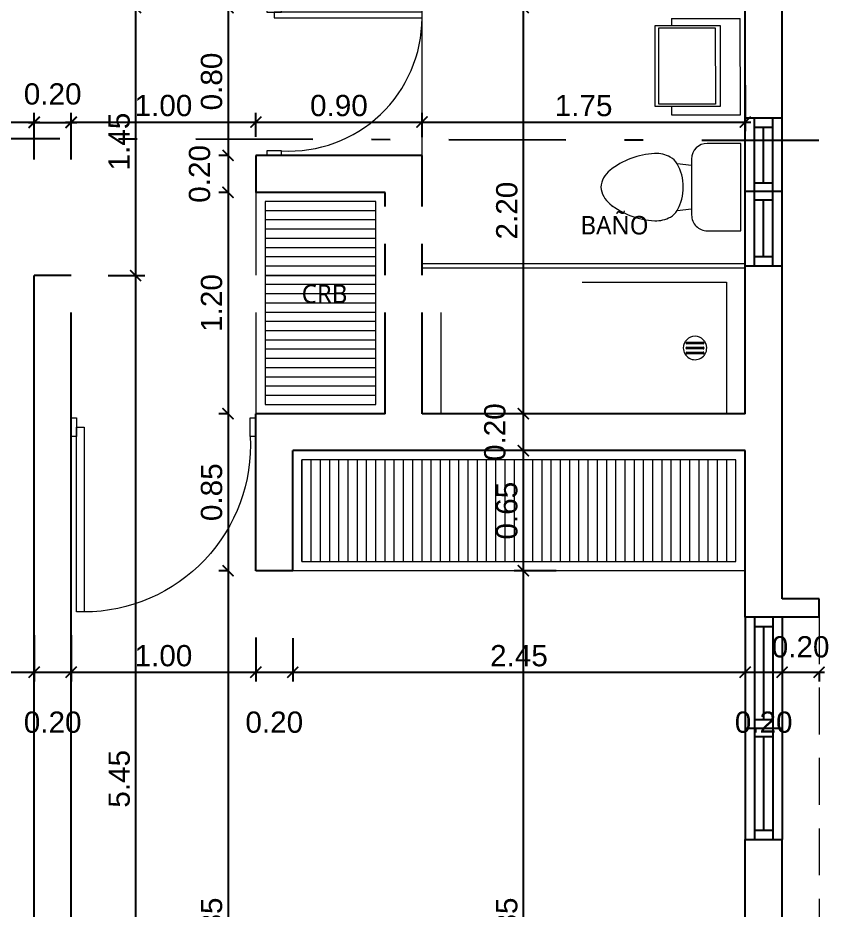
# Model space of a CAD drawing. Header units: feet. Extents: x -417 to 46, y -646 to -218.
# Drawn here: x -92.603 to -88.161, y -288.269 to -283.44 of the extents above; entities that cross this region are included whole.
import ezdxf

# ---------------------------------------------------------------- set-up
doc = ezdxf.new("R2010")
doc.units = ezdxf.units.FT
doc.header["$MEASUREMENT"] = 0
doc.linetypes.add('DASHDOT', pattern=[25.4, 12.7, -6.35, 0, -6.35])
doc.linetypes.add('DASHED', pattern=[19.05, 12.7, -6.35])
for name, color, linetype, lineweight in [('A-WALL', 4, 'Continuous', 25), ('closet', 8, 'Continuous', 5), ('DIM-COTAS', 1, 'Continuous', 5), ('I-FURN', 2, 'Continuous', 0), ('P-SANR-FIXT', 2, 'Continuous', 9), ('puertas', 8, 'Continuous', 9), ('TXT', 2, 'Continuous', 9), ('vuelo', 251, 'DASHED', 13)]:
    doc.layers.add(name, color=color, linetype=linetype, lineweight=lineweight)
for name, color, linetype in [('DIM', 10, 'Continuous'), ('GRDUTIY', 5, 'Continuous'), ('PERT-VENT', 2, 'Continuous')]:
    doc.layers.add(name, color=color, linetype=linetype)
doc.styles.add('ads', font='trebuc.ttf', dxfattribs={"height": 0.14})
doc.styles.get("Standard").update_dxf_attribs({"font": 'arial.ttf', "height": 0.115})
doc.dimstyles.new('KEILY', dxfattribs={"dimtxt": 0.115, "dimasz": 0.06, "dimexe": 0.05, "dimexo": 0.2, "dimgap": 0.03, "dimtad": 1, "dimzin": 1, "dimdsep": 46, "dimtxsty": 'Standard', "dimblk": 'ARCHTICK', "dimcen": 2.5, "dimdle": 0.03, "dimclrd": 256, "dimclre": 256, "dimclrt": 7, "dimadec": 0, "dimazin": 0, "dimtfac": 1, "dimtmove": 2, "dimatfit": 3, "dimfxl": 0.2, "dimfxlon": 1, "dimtolj": 1, "dimtzin": 1, "dimarcsym": 0})

# ---------------------------------------------------------------- blocks, each defined once
blk = doc.blocks.new('A$C15954AF6')
at = {"layer": 'P-SANR-FIXT'}
for p, q in [((0, 0.8128), (1.75, 0.8129)), ((0, 0.8128), (0.0007, 0.0014)), ((1.75, 0.7875), (0, 0.7874)), ((1.75, 0.8129), (1.75, 0)), ((0.1017, 0.7113), (1.6485, 0.7112)), ((0.1017, 0.7113), (0.1023, 0.0001)), ((1.6485, 0.7112), (1.6491, 0)), ((1.4337, 0.3872), (1.5229, 0.3872)), ((1.5229, 0.3784), (1.4337, 0.3783)), ((1.4338, 0.3599), (1.5229, 0.3599)), ((1.5229, 0.3511), (1.4338, 0.351)), ((1.4338, 0.3326), (1.523, 0.3326)), ((1.523, 0.3238), (1.4338, 0.3237)), ((1.6491, 0), (0.0007, 0)), ((1.6491, 0), (1.75, 0))]:
    blk.add_line(p, q, dxfattribs=at)
for centre, radius, start, end in [((1.4784, 0.3555), 0.0635, 0.0472, 180.0472), ((1.4784, 0.3555), 0.0635, 0.0472, 180.0472), ((1.4337, 0.3827), 0.00444, 90.0472, 270.0472), ((1.5229, 0.3828), 0.00444, 270.0472, 90.0472), ((1.4784, 0.3555), 0.0635, 180.0472, 0.0472), ((1.4784, 0.3555), 0.0635, 180.0472, 0.0472), ((1.4338, 0.3554), 0.00444, 90.0472, 270.0472), ((1.5229, 0.3555), 0.00444, 270.0472, 90.0472), ((1.4338, 0.3281), 0.00444, 90.0472, 270.0472), ((1.523, 0.3282), 0.00444, 270.0472, 90.0472)]:
    blk.add_arc(centre, radius, start, end, dxfattribs=at)
blk = doc.blocks.new('bath_sink_6127 - bath_sink_6127-V2-Nivel 1')
at = {"layer": 'I-FURN'}
for p, q in [((0.2933, 0.2974), (-0.1268, 0.2974)), ((-0.1268, 0.2974), (-0.1268, -0.29)), ((0.2933, 0.2442), (0.2933, 0.2974)), ((0.3949, 0.2442), (-0.0052, 0.2442)), ((-0.0052, 0.2442), (-0.0052, -0.2448)), ((0.0254, -0.2336), (0.0254, 0.233)), ((0.0254, 0.233), (0.3695, 0.233)), ((0.3695, 0.233), (0.3695, -0.2336)), ((0.3949, -0.2448), (0.3949, 0.2442)), ((-0.0052, -0.2448), (0.3949, -0.2448)), ((0.3695, -0.2336), (0.0254, -0.2336)), ((0.2933, -0.29), (0.2933, -0.2448)), ((0.2933, -0.29), (-0.1268, -0.29))]:
    blk.add_line(p, q, dxfattribs=at)
blk = doc.blocks.new('Toilet_-_Tank_-_3D_4840 - 17_ High_ Seat Not Visible-536545-Nivel 1')
at = {"layer": 'P-SANR-FIXT'}
for p, q in [((0.2476, 0.4889), (-0.2476, 0.4889)), ((-0.2476, 0.4889), (-0.2476, 0.2984)), ((0.2476, 0.2984), (0.2476, 0.4889)), ((-0.1587, 0.2096), (-0.1228, 0.2096)), ((-0.1228, 0.2096), (-0.1323, 0.127)), ((-0.1228, 0.2096), (0.1228, 0.2096)), ((0.1323, 0.127), (0.1228, 0.2096)), ((0.1228, 0.2096), (0.1588, 0.2096))]:
    blk.add_line(p, q, dxfattribs=at)
for centre, radius, start, end in [((-0.1587, 0.2984), 0.0889, 180, 270), ((0.1588, 0.2984), 0.0889, 270, 360), ((0.0005, -0.104), 0.2664, 90.1019, 119.8981), ((-0.0005, -0.104), 0.2664, 60.1019, 89.8981), ((-0.0827, 0.0408), 0.0995, 119.8981, 151.0596), ((0.0827, 0.0408), 0.0995, 28.9404, 60.1019), ((-0.0233, 0.0079), 0.1674, 151.0596, 182.709), ((0.0233, 0.0079), 0.1674, 357.291, 28.9404), ((0.2505, 0.0209), 0.4415, 182.709, 218.5058), ((-0.2505, 0.0209), 0.4415, 321.4942, 357.291), ((0.0113, -0.1694), 0.1359, 218.5058, 265.219), ((-0.0113, -0.1694), 0.1359, 274.781, 321.4942)]:
    blk.add_arc(centre, radius, start, end, dxfattribs=at)
blk = doc.blocks.new('A$C4D292AF4')
at = {"layer": 'puertas'}
for points in [[(0.03, 0.05), (0.07, 0.05), (0.07, 1.05), (0.03, 1.05)], [(0, 0), (0.03, 0), (0.03, 0.1), (0, 0.1)], [(0.97, 0), (1, 0), (1, 0.1), (0.97, 0.1)]]:
    blk.add_lwpolyline(points, close=True, dxfattribs=at)
blk.add_arc((0.0677, 0.1465), 0.9035, 357.0481, 89.8556, dxfattribs=at)
blk = doc.blocks.new('A$C72735B25')
at = {"layer": 'PERT-VENT', "extrusion": (-1.27878e-17, -1.31713e-15, -1)}
for p, q in [((0, 0), (0, 1.2032)), ((0.05, 0), (0.05, 1.2032)), ((0.15, 0), (0.15, 1.2032)), ((0.2, 0), (0.2, 1.2032)), ((0.1, 0.6483), (0.1, 1.1494)), ((0.15, 0.6483), (0.05, 0.6483)), ((0.2, 0.6016), (0, 0.6016)), ((0.15, 0.5549), (0.05, 0.5549)), ((0.1, 0.0499), (0.1, 0.5549)), ((0.05, 0.0499), (0.15, 0.0499))]:
    blk.add_line(p, q, dxfattribs=at)
at = {"layer": 'PERT-VENT', "extrusion": (-1.27878e-17, 1.31713e-15, -1)}
blk.add_line((0.05, 1.1533), (0.15, 1.1533), dxfattribs=at)
blk = doc.blocks.new('_ArchTick')
at = {"layer": 'DIM-COTAS', "color": 0, "const_width": 0.15}
blk.add_lwpolyline([(-0.5, -0.5), (0.5, 0.5)], dxfattribs=at)
blk = doc.blocks.new('*D212')
at = {"layer": 'Defpoints', "color": 0, "transparency": 16777216}
for p in [(-88.8406, -287.8867), (-87.7974, -287.8867), (-89.0406, -290.2821)]:
    blk.add_point(p, dxfattribs=at)
at = {"layer": 'DIM', "lineweight": -2, "transparency": 16777216}
for p, q in [((-87.7974, -290.3121), (-87.7974, -287.8567)), ((-87.9974, -287.8867), (-87.7474, -287.8867)), ((-87.9974, -290.2821), (-87.7474, -290.2821))]:
    blk.add_line(p, q, dxfattribs=at)
at = {"layer": 'DIM', "lineweight": -2, "transparency": 16777216, "xscale": 0.06, "yscale": 0.06, "zscale": 0.06}
for p, rotation in [((-87.7974, -287.8867), 90), ((-87.7974, -290.2821), 270)]:
    blk.add_blockref('_ArchTick', p, dxfattribs=dict(at, rotation=rotation))
at = {"layer": 'DIM', "color": 7, "transparency": 16777216, "insert": (-87.8862, -289.0844), "char_height": 0.115, "attachment_point": 5, "rotation": 90}
blk.add_mtext('\\A1;2.40', dxfattribs=at)
blk = doc.blocks.new('*D213')
at = {"layer": 'Defpoints', "color": 0, "transparency": 16777216}
for p in [(-88.6406, -286.6835), (-87.7974, -286.6835), (-88.8406, -287.8867)]:
    blk.add_point(p, dxfattribs=at)
at = {"layer": 'DIM', "lineweight": -2, "transparency": 16777216}
for p, q in [((-87.7974, -287.9167), (-87.7974, -286.6535)), ((-87.9974, -286.6835), (-87.7474, -286.6835)), ((-87.9974, -287.8867), (-87.7474, -287.8867))]:
    blk.add_line(p, q, dxfattribs=at)
at = {"layer": 'DIM', "lineweight": -2, "transparency": 16777216, "xscale": 0.06, "yscale": 0.06, "zscale": 0.06}
for p, rotation in [((-87.7974, -286.6835), 90), ((-87.7974, -287.8867), 270)]:
    blk.add_blockref('_ArchTick', p, dxfattribs=dict(at, rotation=rotation))
at = {"layer": 'DIM', "color": 7, "transparency": 16777216, "insert": (-87.8862, -287.2851), "char_height": 0.115, "attachment_point": 5, "rotation": 90}
blk.add_mtext('\\A1;1.20', dxfattribs=at)
blk = doc.blocks.new('*D214')
at = {"layer": 'Defpoints', "color": 0, "transparency": 16777216}
for p in [(-88.6406, -286.5835), (-87.7974, -286.5835), (-88.6406, -286.6835)]:
    blk.add_point(p, dxfattribs=at)
at = {"layer": 'DIM', "lineweight": -2, "transparency": 16777216}
for p, q in [((-87.7974, -286.7135), (-87.7974, -286.5535)), ((-87.9974, -286.5835), (-87.7474, -286.5835)), ((-87.9974, -286.6835), (-87.7474, -286.6835))]:
    blk.add_line(p, q, dxfattribs=at)
at = {"layer": 'DIM', "lineweight": -2, "transparency": 16777216, "xscale": 0.06, "yscale": 0.06, "zscale": 0.06}
for p, rotation in [((-87.7974, -286.5835), 90), ((-87.7974, -286.6835), 270)]:
    blk.add_blockref('_ArchTick', p, dxfattribs=dict(at, rotation=rotation))
at = {"layer": 'DIM', "color": 7, "transparency": 16777216, "insert": (-87.5263, -286.6335), "char_height": 0.115, "attachment_point": 5, "rotation": 90}
blk.add_mtext('\\A1;0.10', dxfattribs=at)
blk = doc.blocks.new('*D215')
at = {"layer": 'Defpoints', "color": 0, "transparency": 16777216}
for p in [(-89.0406, -285.7821), (-87.7974, -285.7821), (-88.6406, -286.5835)]:
    blk.add_point(p, dxfattribs=at)
at = {"layer": 'DIM', "lineweight": -2, "transparency": 16777216}
for p, q in [((-87.9974, -285.7821), (-87.7474, -285.7821)), ((-87.7974, -286.6135), (-87.7974, -285.7521)), ((-87.9974, -286.5835), (-87.7474, -286.5835))]:
    blk.add_line(p, q, dxfattribs=at)
at = {"layer": 'DIM', "lineweight": -2, "transparency": 16777216, "xscale": 0.06, "yscale": 0.06, "zscale": 0.06}
for p, rotation in [((-87.7974, -285.7821), 90), ((-87.7974, -286.5835), 270)]:
    blk.add_blockref('_ArchTick', p, dxfattribs=dict(at, rotation=rotation))
at = {"layer": 'DIM', "color": 7, "transparency": 16777216, "insert": (-87.8862, -286.1828), "char_height": 0.115, "attachment_point": 5, "rotation": 90}
blk.add_mtext('\\A1;0.80', dxfattribs=at)
blk = doc.blocks.new('*D216')
at = {"layer": 'Defpoints', "color": 0, "transparency": 16777216}
for p in [(-89.0406, -285.5821), (-87.7974, -285.5821), (-89.0406, -285.7821)]:
    blk.add_point(p, dxfattribs=at)
at = {"layer": 'DIM', "lineweight": -2, "transparency": 16777216}
for p, q in [((-87.9974, -285.5821), (-87.7474, -285.5821)), ((-87.7974, -285.8121), (-87.7974, -285.5521)), ((-87.9974, -285.7821), (-87.7474, -285.7821))]:
    blk.add_line(p, q, dxfattribs=at)
at = {"layer": 'DIM', "lineweight": -2, "transparency": 16777216, "xscale": 0.06, "yscale": 0.06, "zscale": 0.06}
for p, rotation in [((-87.7974, -285.5821), 90), ((-87.7974, -285.7821), 270)]:
    blk.add_blockref('_ArchTick', p, dxfattribs=dict(at, rotation=rotation))
at = {"layer": 'DIM', "color": 7, "transparency": 16777216, "insert": (-87.5263, -285.6821), "char_height": 0.115, "attachment_point": 5, "rotation": 90}
blk.add_mtext('\\A1;0.20', dxfattribs=at)
blk = doc.blocks.new('*D217')
at = {"layer": 'Defpoints', "color": 0, "transparency": 16777216}
for p in [(-88.4643, -284.7821), (-87.7974, -284.7821), (-89.0406, -285.5821)]:
    blk.add_point(p, dxfattribs=at)
at = {"layer": 'DIM', "lineweight": -2, "transparency": 16777216}
for p, q in [((-87.7974, -285.6121), (-87.7974, -284.7521)), ((-87.9974, -284.7821), (-87.7474, -284.7821)), ((-87.9974, -285.5821), (-87.7474, -285.5821))]:
    blk.add_line(p, q, dxfattribs=at)
at = {"layer": 'DIM', "lineweight": -2, "transparency": 16777216, "xscale": 0.06, "yscale": 0.06, "zscale": 0.06}
for p, rotation in [((-87.7974, -284.7821), 90), ((-87.7974, -285.5821), 270)]:
    blk.add_blockref('_ArchTick', p, dxfattribs=dict(at, rotation=rotation))
at = {"layer": 'DIM', "color": 7, "transparency": 16777216, "insert": (-87.8862, -285.1821), "char_height": 0.115, "attachment_point": 5, "rotation": 90}
blk.add_mtext('\\A1;0.80', dxfattribs=at)
blk = doc.blocks.new('*D231')
at = {"layer": 'Defpoints', "color": 0, "transparency": 16777216}
for p in [(-88.4643, -283.9821), (-87.7974, -283.9821), (-88.4643, -284.7821)]:
    blk.add_point(p, dxfattribs=at)
at = {"layer": 'DIM', "lineweight": -2, "transparency": 16777216}
for p, q in [((-87.7974, -284.8121), (-87.7974, -283.9521)), ((-87.9974, -283.9821), (-87.7474, -283.9821)), ((-87.9974, -284.7821), (-87.7474, -284.7821))]:
    blk.add_line(p, q, dxfattribs=at)
at = {"layer": 'DIM', "lineweight": -2, "transparency": 16777216, "xscale": 0.06, "yscale": 0.06, "zscale": 0.06}
for p, rotation in [((-87.7974, -283.9821), 90), ((-87.7974, -284.7821), 270)]:
    blk.add_blockref('_ArchTick', p, dxfattribs=dict(at, rotation=rotation))
at = {"layer": 'DIM', "color": 7, "transparency": 16777216, "insert": (-87.8862, -284.3821), "char_height": 0.115, "attachment_point": 5, "rotation": 90}
blk.add_mtext('\\A1;0.80', dxfattribs=at)
blk = doc.blocks.new('*D232')
at = {"layer": 'Defpoints', "color": 0, "transparency": 16777216}
for p in [(-88.6643, -283.3844), (-87.7974, -283.3844), (-88.4643, -283.9821)]:
    blk.add_point(p, dxfattribs=at)
at = {"layer": 'DIM', "lineweight": -2, "transparency": 16777216}
for p, q in [((-87.7974, -284.0121), (-87.7974, -283.3544)), ((-87.9974, -283.3844), (-87.7474, -283.3844)), ((-87.9974, -283.9821), (-87.7474, -283.9821))]:
    blk.add_line(p, q, dxfattribs=at)
at = {"layer": 'DIM', "lineweight": -2, "transparency": 16777216, "xscale": 0.06, "yscale": 0.06, "zscale": 0.06}
for p, rotation in [((-87.7974, -283.3844), 90), ((-87.7974, -283.9821), 270)]:
    blk.add_blockref('_ArchTick', p, dxfattribs=dict(at, rotation=rotation))
at = {"layer": 'DIM', "color": 7, "transparency": 16777216, "insert": (-87.8862, -283.6832), "char_height": 0.115, "attachment_point": 5, "rotation": 90}
blk.add_mtext('\\A1;0.60', dxfattribs=at)
blk = doc.blocks.new('*D323')
at = {"layer": 'Defpoints', "color": 0, "transparency": 16777216}
for p in [(-92.5143, -284.0038), (-95.5143, -284.8321), (-92.5143, -284.8344)]:
    blk.add_point(p, dxfattribs=at)
at = {"layer": 'DIM', "lineweight": -2, "transparency": 16777216}
for p, q in [((-95.5143, -284.2038), (-95.5143, -283.9538)), ((-92.5143, -284.2038), (-92.5143, -283.9538)), ((-95.5443, -284.0038), (-92.4843, -284.0038))]:
    blk.add_line(p, q, dxfattribs=at)
at = {"layer": 'DIM', "lineweight": -2, "transparency": 16777216, "xscale": 0.06, "yscale": 0.06, "zscale": 0.06, "rotation": 180}
blk.add_blockref('_ArchTick', (-95.5143, -284.0038), dxfattribs=at)
at = {"layer": 'DIM', "lineweight": -2, "transparency": 16777216, "xscale": 0.06, "yscale": 0.06, "zscale": 0.06}
blk.add_blockref('_ArchTick', (-92.5143, -284.0038), dxfattribs=at)
at = {"layer": 'DIM', "color": 7, "transparency": 16777216, "insert": (-94.0143, -283.915), "char_height": 0.115, "attachment_point": 5}
blk.add_mtext('\\A1;3.00', dxfattribs=at)
blk = doc.blocks.new('*D324')
at = {"layer": 'Defpoints', "color": 0, "transparency": 16777216}
for p in [(-92.3143, -284.0061), (-92.5143, -284.8344), (-92.3143, -284.8497)]:
    blk.add_point(p, dxfattribs=at)
at = {"layer": 'DIM', "lineweight": -2, "transparency": 16777216}
for p, q in [((-92.5143, -284.2061), (-92.5143, -283.9561)), ((-92.3143, -284.2061), (-92.3143, -283.9561)), ((-92.5443, -284.0061), (-92.2843, -284.0061))]:
    blk.add_line(p, q, dxfattribs=at)
at = {"layer": 'DIM', "lineweight": -2, "transparency": 16777216, "xscale": 0.06, "yscale": 0.06, "zscale": 0.06, "rotation": 180}
blk.add_blockref('_ArchTick', (-92.5143, -284.0061), dxfattribs=at)
at = {"layer": 'DIM', "lineweight": -2, "transparency": 16777216, "xscale": 0.06, "yscale": 0.06, "zscale": 0.06}
blk.add_blockref('_ArchTick', (-92.3143, -284.0061), dxfattribs=at)
at = {"layer": 'DIM', "color": 7, "transparency": 16777216, "insert": (-92.4143, -283.8524), "char_height": 0.115, "attachment_point": 5}
blk.add_mtext('\\A1;0.20', dxfattribs=at)
blk = doc.blocks.new('*D325')
at = {"layer": 'Defpoints', "color": 0, "transparency": 16777216}
for p in [(-91.3143, -284.0038), (-91.3143, -284.2844), (-92.3143, -284.8497)]:
    blk.add_point(p, dxfattribs=at)
at = {"layer": 'DIM', "lineweight": -2, "transparency": 16777216}
for p, q in [((-92.3143, -284.2038), (-92.3143, -283.9538)), ((-91.3143, -284.0844), (-91.3143, -283.9538)), ((-92.3443, -284.0038), (-91.2843, -284.0038))]:
    blk.add_line(p, q, dxfattribs=at)
at = {"layer": 'DIM', "lineweight": -2, "transparency": 16777216, "xscale": 0.06, "yscale": 0.06, "zscale": 0.06, "rotation": 180}
blk.add_blockref('_ArchTick', (-92.3143, -284.0038), dxfattribs=at)
at = {"layer": 'DIM', "lineweight": -2, "transparency": 16777216, "xscale": 0.06, "yscale": 0.06, "zscale": 0.06}
blk.add_blockref('_ArchTick', (-91.3143, -284.0038), dxfattribs=at)
at = {"layer": 'DIM', "color": 7, "transparency": 16777216, "insert": (-91.8143, -283.9151), "char_height": 0.115, "attachment_point": 5}
blk.add_mtext('\\A1;1.00', dxfattribs=at)
blk = doc.blocks.new('*D326')
at = {"layer": 'Defpoints', "color": 0, "transparency": 16777216}
for p in [(-90.4143, -284.0038), (-91.3143, -284.2844), (-90.4143, -284.2847)]:
    blk.add_point(p, dxfattribs=at)
at = {"layer": 'DIM', "lineweight": -2, "transparency": 16777216}
for p, q in [((-91.3143, -284.0844), (-91.3143, -283.9538)), ((-90.4143, -284.0847), (-90.4143, -283.9538)), ((-91.3443, -284.0038), (-90.3843, -284.0038))]:
    blk.add_line(p, q, dxfattribs=at)
at = {"layer": 'DIM', "lineweight": -2, "transparency": 16777216, "xscale": 0.06, "yscale": 0.06, "zscale": 0.06, "rotation": 180}
blk.add_blockref('_ArchTick', (-91.3143, -284.0038), dxfattribs=at)
at = {"layer": 'DIM', "lineweight": -2, "transparency": 16777216, "xscale": 0.06, "yscale": 0.06, "zscale": 0.06}
blk.add_blockref('_ArchTick', (-90.4143, -284.0038), dxfattribs=at)
at = {"layer": 'DIM', "color": 7, "transparency": 16777216, "insert": (-90.8643, -283.9151), "char_height": 0.115, "attachment_point": 5}
blk.add_mtext('\\A1;0.90', dxfattribs=at)
blk = doc.blocks.new('*D327')
at = {"layer": 'Defpoints', "color": 0, "transparency": 16777216}
for p in [(-88.6643, -283.3844), (-88.6643, -284.0038), (-90.4143, -284.2847)]:
    blk.add_point(p, dxfattribs=at)
at = {"layer": 'DIM', "lineweight": -2, "transparency": 16777216}
for p, q in [((-88.6643, -283.8038), (-88.6643, -284.0538)), ((-90.4143, -284.0847), (-90.4143, -283.9538)), ((-90.4443, -284.0038), (-88.6343, -284.0038))]:
    blk.add_line(p, q, dxfattribs=at)
at = {"layer": 'DIM', "lineweight": -2, "transparency": 16777216, "xscale": 0.06, "yscale": 0.06, "zscale": 0.06, "rotation": 180}
blk.add_blockref('_ArchTick', (-90.4143, -284.0038), dxfattribs=at)
at = {"layer": 'DIM', "lineweight": -2, "transparency": 16777216, "xscale": 0.06, "yscale": 0.06, "zscale": 0.06}
blk.add_blockref('_ArchTick', (-88.6643, -284.0038), dxfattribs=at)
at = {"layer": 'DIM', "color": 7, "transparency": 16777216, "insert": (-89.5393, -283.9151), "char_height": 0.115, "attachment_point": 5}
blk.add_mtext('\\A1;1.75', dxfattribs=at)
blk = doc.blocks.new('*D337')
at = {"layer": 'Defpoints', "color": 0, "transparency": 16777216}
for p in [(-95.5143, -286.3217), (-92.5143, -286.4828), (-92.5143, -286.9813)]:
    blk.add_point(p, dxfattribs=at)
at = {"layer": 'DIM', "lineweight": -2, "transparency": 16777216}
for p, q in [((-95.5143, -286.7813), (-95.5143, -287.0313)), ((-92.5143, -286.7813), (-92.5143, -287.0313)), ((-95.5443, -286.9813), (-92.4843, -286.9813))]:
    blk.add_line(p, q, dxfattribs=at)
at = {"layer": 'DIM', "lineweight": -2, "transparency": 16777216, "xscale": 0.06, "yscale": 0.06, "zscale": 0.06, "rotation": 180}
blk.add_blockref('_ArchTick', (-95.5143, -286.9813), dxfattribs=at)
at = {"layer": 'DIM', "lineweight": -2, "transparency": 16777216, "xscale": 0.06, "yscale": 0.06, "zscale": 0.06}
blk.add_blockref('_ArchTick', (-92.5143, -286.9813), dxfattribs=at)
at = {"layer": 'DIM', "color": 7, "transparency": 16777216, "insert": (-94.0143, -286.8925), "char_height": 0.115, "attachment_point": 5}
blk.add_mtext('\\A1;3.00', dxfattribs=at)
blk = doc.blocks.new('*D338')
at = {"layer": 'Defpoints', "color": 0, "transparency": 16777216}
for p in [(-92.5143, -286.4828), (-92.3143, -286.4828), (-92.3143, -286.9813)]:
    blk.add_point(p, dxfattribs=at)
at = {"layer": 'DIM', "lineweight": -2, "transparency": 16777216}
for p, q in [((-92.5143, -286.7813), (-92.5143, -287.0313)), ((-92.3143, -286.7813), (-92.3143, -287.0313)), ((-92.5443, -286.9813), (-92.2843, -286.9813))]:
    blk.add_line(p, q, dxfattribs=at)
at = {"layer": 'DIM', "lineweight": -2, "transparency": 16777216, "xscale": 0.06, "yscale": 0.06, "zscale": 0.06, "rotation": 180}
blk.add_blockref('_ArchTick', (-92.5143, -286.9813), dxfattribs=at)
at = {"layer": 'DIM', "lineweight": -2, "transparency": 16777216, "xscale": 0.06, "yscale": 0.06, "zscale": 0.06}
blk.add_blockref('_ArchTick', (-92.3143, -286.9813), dxfattribs=at)
at = {"layer": 'DIM', "color": 7, "transparency": 16777216, "insert": (-92.4143, -287.2524), "char_height": 0.115, "attachment_point": 5}
blk.add_mtext('\\A1;0.20', dxfattribs=at)
blk = doc.blocks.new('*D339')
at = {"layer": 'Defpoints', "color": 0, "transparency": 16777216}
for p in [(-92.3143, -286.4828), (-91.3143, -286.593), (-91.3143, -286.9813)]:
    blk.add_point(p, dxfattribs=at)
at = {"layer": 'DIM', "lineweight": -2, "transparency": 16777216}
for p, q in [((-92.3143, -286.7813), (-92.3143, -287.0313)), ((-91.3143, -286.793), (-91.3143, -287.0313)), ((-92.3443, -286.9813), (-91.2843, -286.9813))]:
    blk.add_line(p, q, dxfattribs=at)
at = {"layer": 'DIM', "lineweight": -2, "transparency": 16777216, "xscale": 0.06, "yscale": 0.06, "zscale": 0.06, "rotation": 180}
blk.add_blockref('_ArchTick', (-92.3143, -286.9813), dxfattribs=at)
at = {"layer": 'DIM', "lineweight": -2, "transparency": 16777216, "xscale": 0.06, "yscale": 0.06, "zscale": 0.06}
blk.add_blockref('_ArchTick', (-91.3143, -286.9813), dxfattribs=at)
at = {"layer": 'DIM', "color": 7, "transparency": 16777216, "insert": (-91.8143, -286.8925), "char_height": 0.115, "attachment_point": 5}
blk.add_mtext('\\A1;1.00', dxfattribs=at)
blk = doc.blocks.new('*D340')
at = {"layer": 'Defpoints', "color": 0, "transparency": 16777216}
for p in [(-91.3143, -286.593), (-91.1143, -286.5971), (-91.1143, -286.9813)]:
    blk.add_point(p, dxfattribs=at)
at = {"layer": 'DIM', "lineweight": -2, "transparency": 16777216}
for p, q in [((-91.3143, -286.793), (-91.3143, -287.0313)), ((-91.1143, -286.7971), (-91.1143, -287.0313)), ((-91.3443, -286.9813), (-91.0843, -286.9813))]:
    blk.add_line(p, q, dxfattribs=at)
at = {"layer": 'DIM', "lineweight": -2, "transparency": 16777216, "xscale": 0.06, "yscale": 0.06, "zscale": 0.06, "rotation": 180}
blk.add_blockref('_ArchTick', (-91.3143, -286.9813), dxfattribs=at)
at = {"layer": 'DIM', "lineweight": -2, "transparency": 16777216, "xscale": 0.06, "yscale": 0.06, "zscale": 0.06}
blk.add_blockref('_ArchTick', (-91.1143, -286.9813), dxfattribs=at)
at = {"layer": 'DIM', "color": 7, "transparency": 16777216, "insert": (-91.2143, -287.2524), "char_height": 0.115, "attachment_point": 5}
blk.add_mtext('\\A1;0.20', dxfattribs=at)
blk = doc.blocks.new('*D341')
at = {"layer": 'Defpoints', "color": 0, "transparency": 16777216}
for p in [(-91.1143, -286.5971), (-88.6643, -286.8686), (-88.6643, -286.9813)]:
    blk.add_point(p, dxfattribs=at)
at = {"layer": 'DIM', "lineweight": -2, "transparency": 16777216}
for p, q in [((-91.1143, -286.7971), (-91.1143, -287.0313)), ((-91.1443, -286.9813), (-88.6343, -286.9813)), ((-88.6643, -286.9813), (-88.6643, -287.0313))]:
    blk.add_line(p, q, dxfattribs=at)
at = {"layer": 'DIM', "lineweight": -2, "transparency": 16777216, "xscale": 0.06, "yscale": 0.06, "zscale": 0.06, "rotation": 180}
blk.add_blockref('_ArchTick', (-91.1143, -286.9813), dxfattribs=at)
at = {"layer": 'DIM', "lineweight": -2, "transparency": 16777216, "xscale": 0.06, "yscale": 0.06, "zscale": 0.06}
blk.add_blockref('_ArchTick', (-88.6643, -286.9813), dxfattribs=at)
at = {"layer": 'DIM', "color": 7, "transparency": 16777216, "insert": (-89.8893, -286.8925), "char_height": 0.115, "attachment_point": 5}
blk.add_mtext('\\A1;2.45', dxfattribs=at)
blk = doc.blocks.new('*D342')
at = {"layer": 'Defpoints', "color": 0, "transparency": 16777216}
for p in [(-88.6643, -286.8686), (-88.4643, -286.8769), (-88.4643, -286.9813)]:
    blk.add_point(p, dxfattribs=at)
at = {"layer": 'DIM', "lineweight": -2, "transparency": 16777216}
for p, q in [((-88.6943, -286.9813), (-88.4343, -286.9813)), ((-88.6643, -286.9813), (-88.6643, -287.0313)), ((-88.4643, -286.9813), (-88.4643, -287.0313))]:
    blk.add_line(p, q, dxfattribs=at)
at = {"layer": 'DIM', "lineweight": -2, "transparency": 16777216, "xscale": 0.06, "yscale": 0.06, "zscale": 0.06, "rotation": 180}
blk.add_blockref('_ArchTick', (-88.6643, -286.9813), dxfattribs=at)
at = {"layer": 'DIM', "lineweight": -2, "transparency": 16777216, "xscale": 0.06, "yscale": 0.06, "zscale": 0.06}
blk.add_blockref('_ArchTick', (-88.4643, -286.9813), dxfattribs=at)
at = {"layer": 'DIM', "color": 7, "transparency": 16777216, "insert": (-88.5643, -287.2524), "char_height": 0.115, "attachment_point": 5}
blk.add_mtext('\\A1;0.20', dxfattribs=at)
blk = doc.blocks.new('*D343')
at = {"layer": 'Defpoints', "color": 0, "transparency": 16777216}
for p in [(-88.4643, -286.8769), (-88.2643, -286.9813), (-88.2643, -286.9813)]:
    blk.add_point(p, dxfattribs=at)
at = {"layer": 'DIM', "lineweight": -2, "transparency": 16777216}
for p, q in [((-88.4943, -286.9813), (-88.2343, -286.9813)), ((-88.4643, -286.9813), (-88.4643, -287.0313)), ((-88.2643, -286.9813), (-88.2643, -287.0313))]:
    blk.add_line(p, q, dxfattribs=at)
at = {"layer": 'DIM', "lineweight": -2, "transparency": 16777216, "xscale": 0.06, "yscale": 0.06, "zscale": 0.06, "rotation": 180}
blk.add_blockref('_ArchTick', (-88.4643, -286.9813), dxfattribs=at)
at = {"layer": 'DIM', "lineweight": -2, "transparency": 16777216, "xscale": 0.06, "yscale": 0.06, "zscale": 0.06}
blk.add_blockref('_ArchTick', (-88.2643, -286.9813), dxfattribs=at)
at = {"layer": 'DIM', "color": 7, "transparency": 16777216, "insert": (-88.3643, -286.8445), "char_height": 0.115, "attachment_point": 5}
blk.add_mtext('\\A1;0.20', dxfattribs=at)
blk = doc.blocks.new('*D440')
at = {"layer": 'Defpoints', "color": 0, "transparency": 16777216}
for p in [(-92.3143, -283.3844), (-92.3143, -284.8344), (-91.965, -284.8344)]:
    blk.add_point(p, dxfattribs=at)
at = {"layer": 'DIM', "lineweight": -2, "transparency": 16777216}
for p, q in [((-91.965, -283.3544), (-91.965, -284.8644)), ((-92.1143, -283.3844), (-91.915, -283.3844)), ((-92.1143, -284.8344), (-91.915, -284.8344))]:
    blk.add_line(p, q, dxfattribs=at)
at = {"layer": 'DIM', "lineweight": -2, "transparency": 16777216, "xscale": 0.06, "yscale": 0.06, "zscale": 0.06}
for p, rotation in [((-91.965, -283.3844), 90), ((-91.965, -284.8344), 270)]:
    blk.add_blockref('_ArchTick', p, dxfattribs=dict(at, rotation=rotation))
at = {"layer": 'DIM', "color": 7, "transparency": 16777216, "insert": (-92.0537, -284.1094), "char_height": 0.115, "attachment_point": 5, "rotation": 90}
blk.add_mtext('\\A1;1.45', dxfattribs=at)
blk = doc.blocks.new('*D441')
at = {"layer": 'Defpoints', "color": 0, "transparency": 16777216}
for p in [(-92.3143, -284.8344), (-92.3143, -290.2821), (-91.965, -290.2821)]:
    blk.add_point(p, dxfattribs=at)
at = {"layer": 'DIM', "lineweight": -2, "transparency": 16777216}
for p, q in [((-91.965, -284.8044), (-91.965, -290.3121)), ((-92.1143, -284.8344), (-91.915, -284.8344)), ((-92.1143, -290.2821), (-91.915, -290.2821))]:
    blk.add_line(p, q, dxfattribs=at)
at = {"layer": 'DIM', "lineweight": -2, "transparency": 16777216, "xscale": 0.06, "yscale": 0.06, "zscale": 0.06}
for p, rotation in [((-91.965, -284.8344), 90), ((-91.965, -290.2821), 270)]:
    blk.add_blockref('_ArchTick', p, dxfattribs=dict(at, rotation=rotation))
at = {"layer": 'DIM', "color": 7, "transparency": 16777216, "insert": (-92.0535, -287.5582), "char_height": 0.115, "attachment_point": 5, "rotation": 90}
blk.add_mtext('\\A1;5.45', dxfattribs=at)
blk = doc.blocks.new('*D444')
at = {"layer": 'Defpoints', "color": 0, "transparency": 16777216}
for p in [(-91.3143, -283.3844), (-91.4647, -284.1844), (-91.3143, -284.1844)]:
    blk.add_point(p, dxfattribs=at)
at = {"layer": 'DIM', "lineweight": -2, "transparency": 16777216}
for p, q in [((-91.4647, -283.3544), (-91.4647, -284.2144)), ((-91.4647, -283.3844), (-91.5147, -283.3844)), ((-91.4647, -284.1844), (-91.5147, -284.1844))]:
    blk.add_line(p, q, dxfattribs=at)
at = {"layer": 'DIM', "lineweight": -2, "transparency": 16777216, "xscale": 0.06, "yscale": 0.06, "zscale": 0.06}
for p, rotation in [((-91.4647, -283.3844), 90), ((-91.4647, -284.1844), 270)]:
    blk.add_blockref('_ArchTick', p, dxfattribs=dict(at, rotation=rotation))
at = {"layer": 'DIM', "color": 7, "transparency": 16777216, "insert": (-91.5535, -283.7844), "char_height": 0.115, "attachment_point": 5, "rotation": 90}
blk.add_mtext('\\A1;0.80', dxfattribs=at)
blk = doc.blocks.new('*D445')
at = {"layer": 'Defpoints', "color": 0, "transparency": 16777216}
for p in [(-91.3143, -284.1844), (-91.4647, -284.3844), (-91.3143, -284.3844)]:
    blk.add_point(p, dxfattribs=at)
at = {"layer": 'DIM', "lineweight": -2, "transparency": 16777216}
for p, q in [((-91.4647, -284.1844), (-91.5147, -284.1844)), ((-91.4647, -284.1544), (-91.4647, -284.4144)), ((-91.4647, -284.3844), (-91.5147, -284.3844))]:
    blk.add_line(p, q, dxfattribs=at)
at = {"layer": 'DIM', "lineweight": -2, "transparency": 16777216, "xscale": 0.06, "yscale": 0.06, "zscale": 0.06}
for p, rotation in [((-91.4647, -284.1844), 90), ((-91.4647, -284.3844), 270)]:
    blk.add_blockref('_ArchTick', p, dxfattribs=dict(at, rotation=rotation))
at = {"layer": 'DIM', "color": 7, "transparency": 16777216, "insert": (-91.6185, -284.2844), "char_height": 0.115, "attachment_point": 5, "rotation": 90}
blk.add_mtext('\\A1;0.20', dxfattribs=at)
blk = doc.blocks.new('*D446')
at = {"layer": 'Defpoints', "color": 0, "transparency": 16777216}
for p in [(-91.3143, -284.3844), (-91.4647, -285.5821), (-91.3143, -285.5821)]:
    blk.add_point(p, dxfattribs=at)
at = {"layer": 'DIM', "lineweight": -2, "transparency": 16777216}
for p, q in [((-91.4647, -284.3844), (-91.5147, -284.3844)), ((-91.4647, -284.3544), (-91.4647, -285.6121)), ((-91.4647, -285.5821), (-91.5147, -285.5821))]:
    blk.add_line(p, q, dxfattribs=at)
at = {"layer": 'DIM', "lineweight": -2, "transparency": 16777216, "xscale": 0.06, "yscale": 0.06, "zscale": 0.06}
for p, rotation in [((-91.4647, -284.3844), 90), ((-91.4647, -285.5821), 270)]:
    blk.add_blockref('_ArchTick', p, dxfattribs=dict(at, rotation=rotation))
at = {"layer": 'DIM', "color": 7, "transparency": 16777216, "insert": (-91.5535, -284.9832), "char_height": 0.115, "attachment_point": 5, "rotation": 90}
blk.add_mtext('\\A1;1.20', dxfattribs=at)
blk = doc.blocks.new('*D447')
at = {"layer": 'Defpoints', "color": 0, "transparency": 16777216}
for p in [(-91.3143, -285.5821), (-91.4647, -286.4321), (-91.3143, -286.4321)]:
    blk.add_point(p, dxfattribs=at)
at = {"layer": 'DIM', "lineweight": -2, "transparency": 16777216}
for p, q in [((-91.4647, -285.5821), (-91.5147, -285.5821)), ((-91.4647, -285.5521), (-91.4647, -286.4621)), ((-91.4647, -286.4321), (-91.5147, -286.4321))]:
    blk.add_line(p, q, dxfattribs=at)
at = {"layer": 'DIM', "lineweight": -2, "transparency": 16777216, "xscale": 0.06, "yscale": 0.06, "zscale": 0.06}
for p, rotation in [((-91.4647, -285.5821), 90), ((-91.4647, -286.4321), 270)]:
    blk.add_blockref('_ArchTick', p, dxfattribs=dict(at, rotation=rotation))
at = {"layer": 'DIM', "color": 7, "transparency": 16777216, "insert": (-91.5535, -286.0071), "char_height": 0.115, "attachment_point": 5, "rotation": 90}
blk.add_mtext('\\A1;0.85', dxfattribs=at)
blk = doc.blocks.new('*D448')
at = {"layer": 'Defpoints', "color": 0, "transparency": 16777216}
for p in [(-91.3143, -286.4321), (-91.4647, -290.2821), (-90.7111, -290.2821)]:
    blk.add_point(p, dxfattribs=at)
at = {"layer": 'DIM', "lineweight": -2, "transparency": 16777216}
for p, q in [((-91.4647, -286.4021), (-91.4647, -290.3121)), ((-91.4647, -286.4321), (-91.5147, -286.4321)), ((-91.2647, -290.2821), (-91.5147, -290.2821))]:
    blk.add_line(p, q, dxfattribs=at)
at = {"layer": 'DIM', "lineweight": -2, "transparency": 16777216, "xscale": 0.06, "yscale": 0.06, "zscale": 0.06}
for p, rotation in [((-91.4647, -286.4321), 90), ((-91.4647, -290.2821), 270)]:
    blk.add_blockref('_ArchTick', p, dxfattribs=dict(at, rotation=rotation))
at = {"layer": 'DIM', "color": 7, "transparency": 16777216, "insert": (-91.5535, -288.3571), "char_height": 0.115, "attachment_point": 5, "rotation": 90}
blk.add_mtext('\\A1;3.85', dxfattribs=at)
blk = doc.blocks.new('*D454')
at = {"layer": 'Defpoints', "color": 0, "transparency": 16777216}
for p in [(-89.3258, -283.3844), (-89.8659, -285.5821), (-89.6057, -285.5821)]:
    blk.add_point(p, dxfattribs=at)
at = {"layer": 'DIM', "lineweight": -2, "transparency": 16777216}
for p, q in [((-89.8659, -283.3544), (-89.8659, -285.6121)), ((-89.6659, -283.3844), (-89.9159, -283.3844)), ((-89.8057, -285.5821), (-89.9159, -285.5821))]:
    blk.add_line(p, q, dxfattribs=at)
at = {"layer": 'DIM', "lineweight": -2, "transparency": 16777216, "xscale": 0.06, "yscale": 0.06, "zscale": 0.06}
for p, rotation in [((-89.8659, -283.3844), 90), ((-89.8659, -285.5821), 270)]:
    blk.add_blockref('_ArchTick', p, dxfattribs=dict(at, rotation=rotation))
at = {"layer": 'DIM', "color": 7, "transparency": 16777216, "insert": (-89.9547, -284.4832), "char_height": 0.115, "attachment_point": 5, "rotation": 90}
blk.add_mtext('\\A1;2.20', dxfattribs=at)
blk = doc.blocks.new('*D455')
at = {"layer": 'Defpoints', "color": 0, "transparency": 16777216}
for p in [(-89.6057, -285.5821), (-89.8659, -285.7821), (-89.5973, -285.7821)]:
    blk.add_point(p, dxfattribs=at)
at = {"layer": 'DIM', "lineweight": -2, "transparency": 16777216}
for p, q in [((-89.8057, -285.5821), (-89.9159, -285.5821)), ((-89.8659, -285.5521), (-89.8659, -285.8121)), ((-89.7973, -285.7821), (-89.9159, -285.7821))]:
    blk.add_line(p, q, dxfattribs=at)
at = {"layer": 'DIM', "lineweight": -2, "transparency": 16777216, "xscale": 0.06, "yscale": 0.06, "zscale": 0.06}
for p, rotation in [((-89.8659, -285.5821), 90), ((-89.8659, -285.7821), 270)]:
    blk.add_blockref('_ArchTick', p, dxfattribs=dict(at, rotation=rotation))
at = {"layer": 'DIM', "color": 7, "transparency": 16777216, "insert": (-90.0197, -285.6821), "char_height": 0.115, "attachment_point": 5, "rotation": 90}
blk.add_mtext('\\A1;0.20', dxfattribs=at)
blk = doc.blocks.new('*D456')
at = {"layer": 'Defpoints', "color": 0, "transparency": 16777216}
for p in [(-89.5973, -285.7821), (-89.8659, -286.4321), (-89.488, -286.4321)]:
    blk.add_point(p, dxfattribs=at)
at = {"layer": 'DIM', "lineweight": -2, "transparency": 16777216}
for p, q in [((-89.7973, -285.7821), (-89.9159, -285.7821)), ((-89.8659, -285.7521), (-89.8659, -286.4621)), ((-89.688, -286.4321), (-89.9159, -286.4321))]:
    blk.add_line(p, q, dxfattribs=at)
at = {"layer": 'DIM', "lineweight": -2, "transparency": 16777216, "xscale": 0.06, "yscale": 0.06, "zscale": 0.06}
for p, rotation in [((-89.8659, -285.7821), 90), ((-89.8659, -286.4321), 270)]:
    blk.add_blockref('_ArchTick', p, dxfattribs=dict(at, rotation=rotation))
at = {"layer": 'DIM', "color": 7, "transparency": 16777216, "insert": (-89.9547, -286.1071), "char_height": 0.115, "attachment_point": 5, "rotation": 90}
blk.add_mtext('\\A1;0.65', dxfattribs=at)
blk = doc.blocks.new('*D457')
at = {"layer": 'Defpoints', "color": 0, "transparency": 16777216}
for p in [(-89.488, -286.4321), (-89.8659, -290.2821), (-89.4457, -290.2821)]:
    blk.add_point(p, dxfattribs=at)
at = {"layer": 'DIM', "lineweight": -2, "transparency": 16777216}
for p, q in [((-89.8659, -286.4021), (-89.8659, -290.3121)), ((-89.688, -286.4321), (-89.9159, -286.4321)), ((-89.6659, -290.2821), (-89.9159, -290.2821))]:
    blk.add_line(p, q, dxfattribs=at)
at = {"layer": 'DIM', "lineweight": -2, "transparency": 16777216, "xscale": 0.06, "yscale": 0.06, "zscale": 0.06}
for p, rotation in [((-89.8659, -286.4321), 90), ((-89.8659, -290.2821), 270)]:
    blk.add_blockref('_ArchTick', p, dxfattribs=dict(at, rotation=rotation))
at = {"layer": 'DIM', "color": 7, "transparency": 16777216, "insert": (-89.9547, -288.3571), "char_height": 0.115, "attachment_point": 5, "rotation": 90}
blk.add_mtext('\\A1;3.85', dxfattribs=at)
blk = doc.blocks.new('A$C559373E3')
at = {"layer": 'PERT-VENT', "extrusion": (-1.27878e-17, -1.31713e-15, -1)}
for p, q in [((0, 0), (0, 0.8)), ((0.05, 0), (0.05, 0.8)), ((0.15, 0), (0.15, 0.8)), ((0.2, 0), (0.2, 0.8)), ((0.1, 0.4483), (0.1, 0.7462)), ((0.15, 0.4483), (0.05, 0.4483)), ((0.2, 0.4016), (0, 0.4016)), ((0.15, 0.3549), (0.05, 0.3549)), ((0.1, 0.0499), (0.1, 0.3549)), ((0.05, 0.0499), (0.15, 0.0499))]:
    blk.add_line(p, q, dxfattribs=at)
at = {"layer": 'PERT-VENT', "extrusion": (-1.27878e-17, 1.31713e-15, -1)}
blk.add_line((0.05, 0.7501), (0.15, 0.7501), dxfattribs=at)

msp = doc.modelspace()

# ---------------------------------------------------------------- hatches: boundary and pattern name
at = {"layer": 'closet'}
h = msp.add_hatch(dxfattribs=at)
h.set_pattern_fill('ANSI31', color=256, scale=0.4, angle=45, style=0)
h.set_pattern_definition([(90, (-91.06431, -286.382076), (-0.05, 7e-18), [])])
h.paths.add_polyline_path([(-91.0643, -286.3821), (-88.7143, -286.3821), (-88.7143, -285.8321), (-91.0643, -285.8321)])

# ---------------------------------------------------------------- linework, layer by layer
at = {"layer": 'A-WALL'}
for p, q in [((-88.4643, -283.9821), (-88.4643, -283.1844)), ((-88.6643, -283.9821), (-88.6643, -283.3844)), ((-90.4143, -284.1844), (-91.3143, -284.1844)), ((-91.3143, -284.1844), (-91.3143, -284.3844)), ((-90.4143, -285.5821), (-90.4143, -284.1844)), ((-90.6143, -284.3844), (-91.3143, -284.3844)), ((-90.6143, -285.5821), (-90.6143, -284.3844)), ((-88.6643, -285.5821), (-88.6643, -284.7821)), ((-88.4643, -286.5835), (-88.4643, -284.7821)), ((-92.5143, -289.4321), (-92.5143, -284.8344)), ((-92.3143, -290.2821), (-92.3143, -284.8344)), ((-91.3143, -286.4321), (-91.3143, -285.5821)), ((-90.6143, -285.5821), (-91.3143, -285.5821)), ((-88.6643, -285.5821), (-90.4143, -285.5821)), ((-91.1143, -286.4321), (-91.1143, -285.7821)), ((-88.6643, -285.7821), (-91.1143, -285.7821)), ((-88.6643, -286.6835), (-88.6643, -285.7821)), ((-91.1143, -286.4321), (-91.3143, -286.4321)), ((-88.2643, -286.6835), (-88.2643, -286.5835)), ((-88.6643, -290.2821), (-88.6643, -287.8867)), ((-88.4643, -290.4821), (-88.4643, -287.8867))]:
    msp.add_line(p, q, dxfattribs=at)
at = {"layer": 'A-WALL', "extrusion": (-5.65398e-18, -1.31713e-15, -1)}
for p, q in [((-88.4643, -283.9821), (-88.6643, -283.9821)), ((-88.6643, -284.7821), (-88.4643, -284.7821)), ((-88.6643, -287.8867), (-88.4643, -287.8867))]:
    msp.add_line(p, q, dxfattribs=at)
at = {"layer": 'A-WALL', "extrusion": (1.27878e-17, -1.31713e-15, -1)}
for p, q in [((-88.2643, -286.5835), (-88.4643, -286.5835)), ((-88.2643, -286.6835), (-88.6643, -286.6835))]:
    msp.add_line(p, q, dxfattribs=at)
at = {"layer": 'closet'}
for p, q in [((-90.4143, -284.1844), (-90.4143, -283.3844)), ((-91.3143, -284.3844), (-91.3143, -285.5821)), ((-88.6643, -286.4321), (-91.1143, -286.4321))]:
    msp.add_line(p, q, dxfattribs=at)
msp.add_lwpolyline([(-91.0643, -286.3821), (-88.7143, -286.3821), (-88.7143, -285.8321), (-91.0643, -285.8321)], close=True, dxfattribs=at)
at = {"layer": 'GRDUTIY', "color": 8, "linetype": 'DASHDOT', "ltscale": 0.05}
msp.add_line((-108.0799, -284.0606), (-85.7755, -284.1076), dxfattribs=at)
at = {"layer": 'vuelo', "ltscale": 0.02}
msp.add_line((-88.2643, -286.6835), (-88.2643, -290.6821), dxfattribs=at)

# ---------------------------------------------------------------- block references
msp.add_blockref('A$C15954AF6', (-90.4143, -285.5821))
at = {"xscale": -1, "rotation": 180}
msp.add_blockref('A$C72735B25', (-88.6643, -286.6835), dxfattribs=at)
at = {"layer": 'I-FURN', "xscale": 0.8877811220785607, "yscale": 0.8877811220785607, "zscale": 0.8877811220785607, "rotation": 180.0471946921292}
msp.add_blockref('bath_sink_6127 - bath_sink_6127-V2-Nivel 1', (-88.8033, -283.7004), dxfattribs=at)
at = {"layer": 'puertas', "extrusion": (-1.94037e-15, -6.28888e-16, -1), "xscale": -0.8002311512154279, "yscale": 0.8002311512154421, "zscale": 0.8002311512154375, "rotation": 90}
msp.add_blockref('A$C4D292AF4', (91.2543, -283.3842), dxfattribs=at)
at = {"layer": 'puertas', "extrusion": (6.28888e-16, 1.94037e-15, -1), "xscale": 1.000288939019299, "yscale": 1.000288939019299, "zscale": 1.000288939019299, "rotation": 180}
msp.add_blockref('A$C4D292AF4', (92.3146, -285.6047), dxfattribs=at)

# ---------------------------------------------------------------- dimensions: what is measured, and where the dimension line sits
at = {"layer": 'DIM'}
for base, p1, p2, picture, middle in [((-91.4647, -284.1844), (-91.3143, -283.3844), (-91.3143, -284.1844), '*D444', (-91.5535, -283.7844)), ((-87.7974, -283.3844), (-88.4643, -283.9821), (-88.6643, -283.3844), '*D232', (-87.8862, -283.6832)), ((-91.4647, -284.3844), (-91.3143, -284.1844), (-91.3143, -284.3844), '*D445', (-91.6185, -284.2844)), ((-87.7974, -284.7821), (-89.0406, -285.5821), (-88.4643, -284.7821), '*D217', (-87.8862, -285.1821)), ((-91.4647, -286.4321), (-91.3143, -285.5821), (-91.3143, -286.4321), '*D447', (-91.5535, -286.0071)), ((-89.8659, -285.7821), (-89.6057, -285.5821), (-89.5973, -285.7821), '*D455', (-90.0197, -285.6821)), ((-87.7974, -285.5821), (-89.0406, -285.7821), (-89.0406, -285.5821), '*D216', (-87.5263, -285.6821)), ((-89.8659, -286.4321), (-89.5973, -285.7821), (-89.488, -286.4321), '*D456', (-89.9547, -286.1071)), ((-87.7974, -285.7821), (-88.6406, -286.5835), (-89.0406, -285.7821), '*D215', (-87.8862, -286.1828)), ((-91.4647, -290.2821), (-91.3143, -286.4321), (-90.7111, -290.2821), '*D448', (-91.5535, -288.3571)), ((-89.8659, -290.2821), (-89.488, -286.4321), (-89.4457, -290.2821), '*D457', (-89.9547, -288.3571)), ((-87.7974, -286.5835), (-88.6406, -286.6835), (-88.6406, -286.5835), '*D214', (-87.5263, -286.6335)), ((-87.7974, -286.6835), (-88.8406, -287.8867), (-88.6406, -286.6835), '*D213', (-87.8862, -287.2851)), ((-87.7974, -287.8867), (-89.0406, -290.2821), (-88.8406, -287.8867), '*D212', (-87.8862, -289.0844))]:
    dim = msp.add_linear_dim(base=base, p1=p1, p2=p2, angle=90, dimstyle='KEILY', dxfattribs=at)
    dim.commit()
    dim.dimension.update_dxf_attribs({"geometry": picture, "text_midpoint": middle})
for base, p1, p2, picture, middle in [((-88.6643, -284.0038), (-90.4143, -284.2847), (-88.6643, -283.3844), '*D327', (-89.5393, -283.9151)), ((-92.5143, -284.0038), (-95.5143, -284.8321), (-92.5143, -284.8344), '*D323', (-94.0143, -283.915)), ((-90.4143, -284.0038), (-91.3143, -284.2844), (-90.4143, -284.2847), '*D326', (-90.8643, -283.9151)), ((-92.5143, -286.9813), (-95.5143, -286.3217), (-92.5143, -286.4828), '*D337', (-94.0143, -286.8925)), ((-92.3143, -286.9813), (-92.5143, -286.4828), (-92.3143, -286.4828), '*D338', (-92.4143, -287.2524)), ((-91.3143, -286.9813), (-92.3143, -286.4828), (-91.3143, -286.593), '*D339', (-91.8143, -286.8925)), ((-91.1143, -286.9813), (-91.3143, -286.593), (-91.1143, -286.5971), '*D340', (-91.2143, -287.2524)), ((-88.6643, -286.9813), (-91.1143, -286.5971), (-88.6643, -286.8686), '*D341', (-89.8893, -286.8925)), ((-88.4643, -286.9813), (-88.6643, -286.8686), (-88.4643, -286.8769), '*D342', (-88.5643, -287.2524))]:
    dim = msp.add_linear_dim(base=base, p1=p1, p2=p2, dimstyle='KEILY', dxfattribs=at)
    dim.commit()
    dim.dimension.update_dxf_attribs({"geometry": picture, "text_midpoint": middle})
dim = msp.add_linear_dim(base=(-88.2643, -286.9813), p1=(-88.4643, -286.8769), p2=(-88.2643, -286.9813), dimstyle='KEILY', dxfattribs=at)
dim.commit()
dim.dimension.update_dxf_attribs({"geometry": '*D343', "text_midpoint": (-88.3643, -286.8445), "dimtype": 160})

# ---------------------------------------------------------------- next in the draw order: texts
at = {"layer": 'TXT', "char_height": 0.1, "width": 2.688, "attachment_point": 2, "style": 'ads', "bg_fill": 2}
for s, insert in [('BAÑO', (-89.3719, -284.5121)), ('CRB', (-90.9421, -284.8835))]:
    msp.add_mtext(s, dxfattribs=dict(at, insert=insert))

# ---------------------------------------------------------------- next in the draw order: hatches: boundary and pattern name
at = {"layer": 'closet'}
h = msp.add_hatch(dxfattribs=at)
h.set_pattern_fill('ANSI31', color=256, scale=0.4, angle=315, style=0)
h.set_pattern_definition([(0, (-91.26431, -285.532076), (2e-17, 0.05), [])])
h.paths.add_polyline_path([(-91.2643, -285.5321), (-90.6643, -285.5321), (-90.6643, -284.4344), (-91.2643, -284.4344)])

# ---------------------------------------------------------------- next in the draw order: linework, layer by layer
at = {"layer": 'A-WALL'}
msp.add_line((-92.3143, -284.8344), (-92.5143, -284.8344), dxfattribs=at)
at = {"layer": 'closet'}
msp.add_lwpolyline([(-91.2643, -285.5321), (-90.6643, -285.5321), (-90.6643, -284.4344), (-91.2643, -284.4344)], close=True, dxfattribs=at)

# ---------------------------------------------------------------- next in the draw order: block references
msp.add_blockref('A$C559373E3', (-88.6643, -284.7821))
at = {"layer": 'P-SANR-FIXT', "xscale": 0.9549011219916657, "yscale": 0.9549011219916657, "zscale": 0.9549011219916657, "rotation": 270.0471946921313}
msp.add_blockref('Toilet_-_Tank_-_3D_4840 - 17_ High_ Seat Not Visible-536545-Nivel 1', (-89.1545, -284.3558), dxfattribs=at)

# ---------------------------------------------------------------- next in the draw order: dimensions: what is measured, and where the dimension line sits
at = {"layer": 'DIM'}
for base, p1, p2, picture, middle in [((-91.965, -284.8344), (-92.3143, -283.3844), (-92.3143, -284.8344), '*D440', (-92.0537, -284.1094)), ((-89.8659, -285.5821), (-89.3258, -283.3844), (-89.6057, -285.5821), '*D454', (-89.9547, -284.4832)), ((-87.7974, -283.9821), (-88.4643, -284.7821), (-88.4643, -283.9821), '*D231', (-87.8862, -284.3821)), ((-91.4647, -285.5821), (-91.3143, -284.3844), (-91.3143, -285.5821), '*D446', (-91.5535, -284.9832)), ((-91.965, -290.2821), (-92.3143, -284.8344), (-92.3143, -290.2821), '*D441', (-92.0535, -287.5582))]:
    dim = msp.add_linear_dim(base=base, p1=p1, p2=p2, angle=90, dimstyle='KEILY', dxfattribs=at)
    dim.commit()
    dim.dimension.update_dxf_attribs({"geometry": picture, "text_midpoint": middle})
for base, p1, p2, picture, middle in [((-92.3143, -284.0061), (-92.5143, -284.8344), (-92.3143, -284.8497), '*D324', (-92.4143, -283.8524)), ((-91.3143, -284.0038), (-92.3143, -284.8497), (-91.3143, -284.2844), '*D325', (-91.8143, -283.9151))]:
    dim = msp.add_linear_dim(base=base, p1=p1, p2=p2, dimstyle='KEILY', dxfattribs=at)
    dim.commit()
    dim.dimension.update_dxf_attribs({"geometry": picture, "text_midpoint": middle})

doc.saveas('drawing.dxf')
